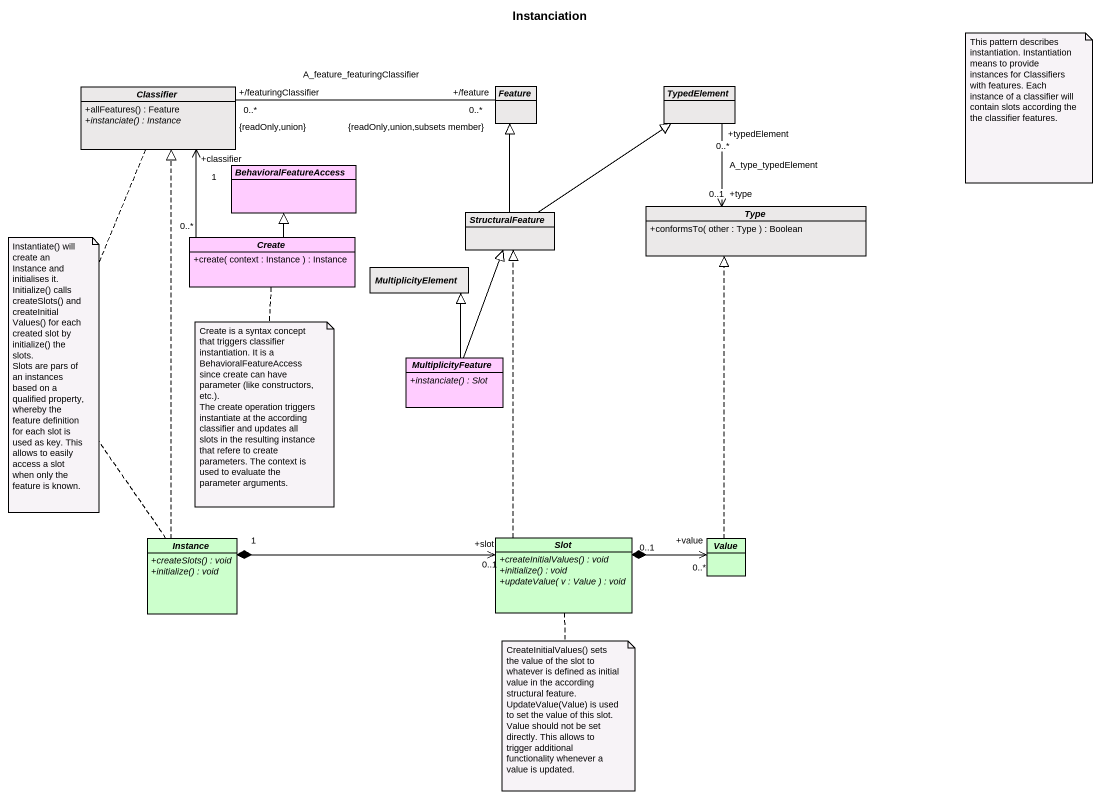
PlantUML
@startuml
title Instanciation
hide circle
hide empty members
skinparam classAttributeIconSize 0
abstract class Classifier #EBE9E9 {
  +allFeatures() : Feature
  {abstract} +instanciate() : Instance
}
abstract class Feature #EBE9E9
abstract class TypedElement #EBE9E9
abstract class BehavioralFeatureAccess #FFCCFF
abstract class StructuralFeature #EBE9E9
abstract class Type #EBE9E9 {
  +conformsTo( other : Type ) : Boolean
}
abstract class "Create" as Create_ #FFCCFF {
  +create( context : Instance ) : Instance
}
abstract class MultiplicityElement #EBE9E9
abstract class MultiplicityFeature #FFCCFF {
  {abstract} +instanciate() : Slot
}
abstract class Instance #CCFFCC {
  {abstract} +createSlots() : void
  {abstract} +initialize() : void
}
abstract class Slot #CCFFCC {
  {abstract} +createInitialValues() : void
  {abstract} +initialize() : void
  {abstract} +updateValue( v : Value ) : void
}
abstract class Value #CCFFCC
Classifier "+/featuringClassifier\n0..*\n{readOnly,union}" -right- "+/feature\n0..*\n{readOnly,union,subsets member}" Feature : A_feature_featuringClassifier
TypedElement "+typedElement\n0..*" --> "+type\n0..1" Type : A_type_typedElement
StructuralFeature -up-|> Feature
StructuralFeature -up-|> TypedElement
Create_ "0..*" -up-> "+classifier\n1" Classifier
Create_ -up-|> BehavioralFeatureAccess
MultiplicityFeature -up-|> StructuralFeature
MultiplicityFeature -up-|> MultiplicityElement
Instance .up.|> Classifier
Instance "1" *-right-> "+slot\n0..1" Slot
Slot .up.|> StructuralFeature
Slot "0..1" *-right-> "+value\n0..*" Value
Value .up.|> Type
note as N1
  This pattern describes instantiation. Instantiation means to provide instances for Classifiers with features. Each instance of a classifier will contain slots according the the classifier features.
end note
note as N2
  Instantiate() will create an Instance and initialises it.
  Initialize() calls createSlots() and createInitialValues() for each created slot by initialize() the slots.
  Slots are pars of an instances based on a qualified property, whereby the feature definition for each slot is used as key. This allows to easily access a slot when only the feature is known.
end note
N2 .. Classifier
N2 .. Instance
note bottom of Create_
  Create is a syntax concept that triggers classifier instantiation. It is a BehavioralFeatureAccess since create can have parameter (like constructors, etc.).
  The create operation triggers instantiate at the according classifier and updates all slots in the resulting instance that refere to create parameters. The context is used to evaluate the parameter arguments.
end note
note bottom of Slot
  CreateInitialValues() sets the value of the slot to whatever is defined as initial value in the according structural feature.
  UpdateValue(Value) is used to set the value of this slot. Value should not be set directly. This allows to trigger additional functionality whenever a value is updated.
end note
@enduml
